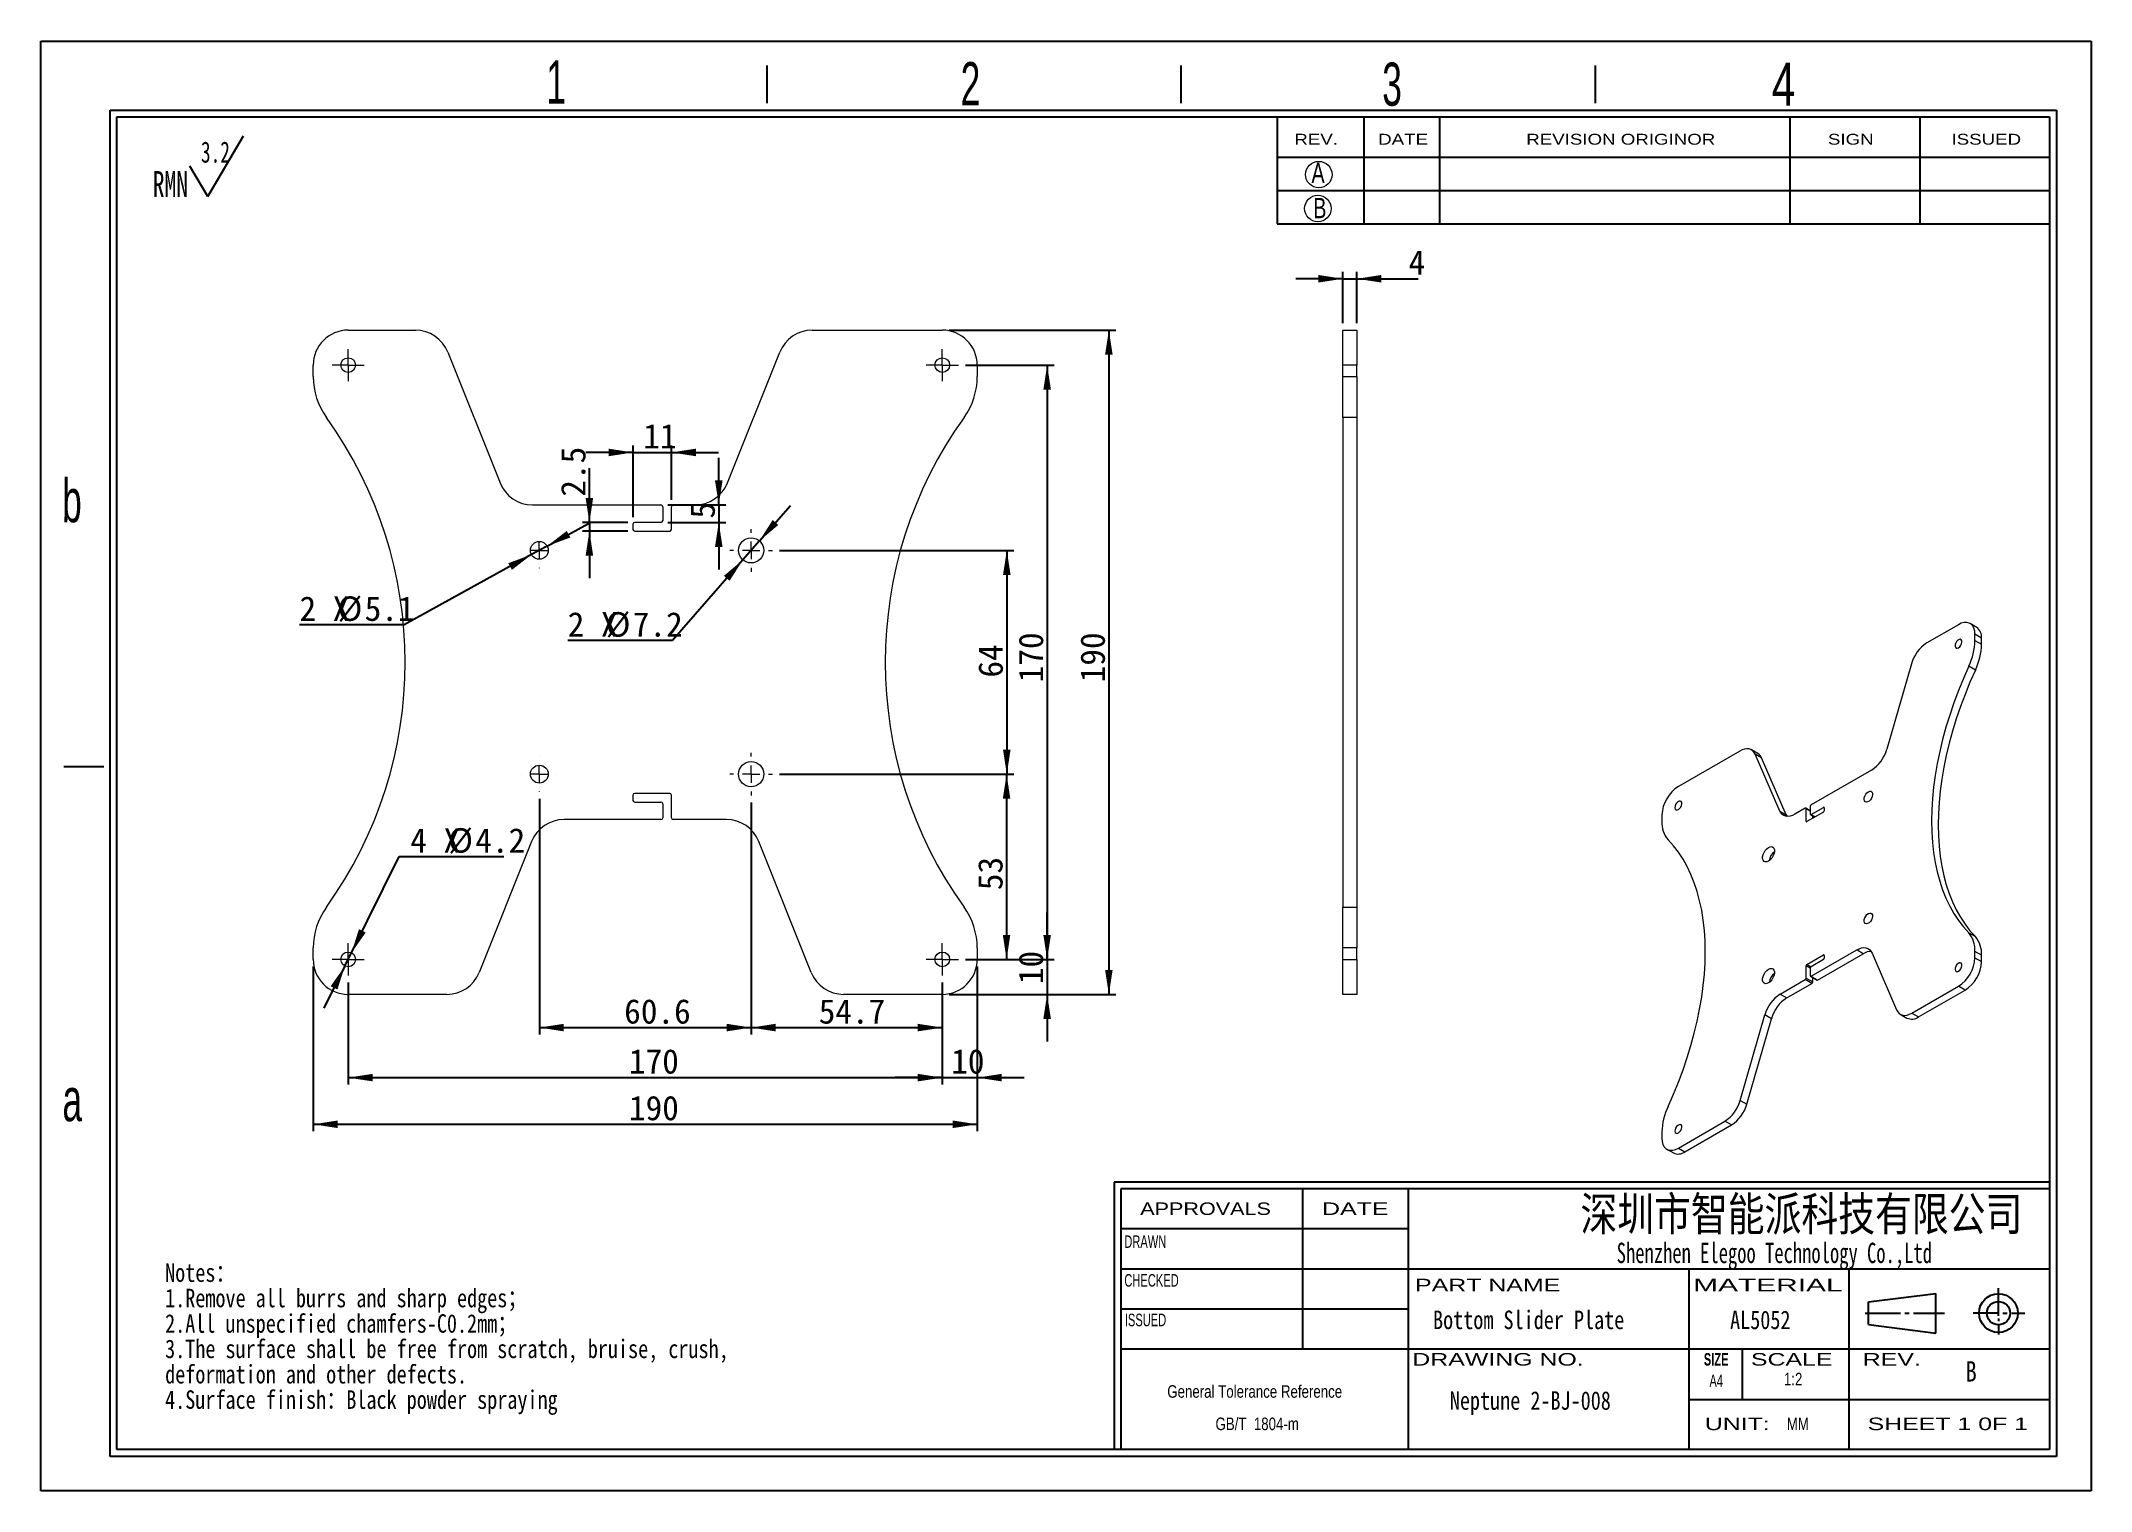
# Model space of a CAD drawing. Header units: millimetres. Extents: x 2 to 295, y 1 to 209.
import ezdxf

# ---------------------------------------------------------------- set-up
doc = ezdxf.new("R2010")
doc.units = ezdxf.units.MM
doc.linetypes.add('CENTER', pattern=[10.16, 6.35, -1.27, 1.27, -1.27])
doc.layers.add('DIM', color=5, linetype='Continuous')
doc.layers.add('SLD-0', color=179, linetype='Continuous')
doc.layers.add('中心线', color=1, linetype='CENTER', lineweight=15)
doc.styles.add('SLDTEXTSTYLE0', font='SIMSUN.TTC', dxfattribs={"width": 0.67})
doc.styles.add('SLDTEXTSTYLE1', font='ARIAL.TTF', dxfattribs={"width": 0.7584})
doc.styles.add('SLDTEXTSTYLE10', font='ARIAL.TTF', dxfattribs={"width": 1.2324})
doc.styles.add('SLDTEXTSTYLE11', font='ARIAL.TTF', dxfattribs={"width": 1.7064})
doc.styles.add('SLDTEXTSTYLE12', font='SIMSUN.TTC', dxfattribs={"width": 0.8, "bigfont": 'bigfont'})
doc.styles.add('SLDTEXTSTYLE13', font='SIMKAI.TTF', dxfattribs={"width": 0.67})
doc.styles.add('SLDTEXTSTYLE14', font='SIMSUN.TTC')
doc.styles.add('SLDTEXTSTYLE2', font='SIMSUN.TTC', dxfattribs={"width": 0.8})
doc.styles.add('SLDTEXTSTYLE3', font='SIMSUN.TTC', dxfattribs={"width": 0.8, "bigfont": 'bigfont'})
doc.styles.add('SLDTEXTSTYLE4', font='SIMSUN.TTC', dxfattribs={"width": 0.8})
doc.styles.add('SLDTEXTSTYLE5', font='ARIAL.TTF', dxfattribs={"width": 0.63516})
doc.styles.add('SLDTEXTSTYLE6', font='GOTHIC.TTF', dxfattribs={"width": 0.7304})
doc.styles.add('SLDTEXTSTYLE7', font='GOTHIC.TTF', dxfattribs={"width": 0.61171})
doc.styles.add('SLDTEXTSTYLE8', font='ARIALBD.TTF', dxfattribs={"width": 0.63516})
doc.styles.add('SLDTEXTSTYLE9', font='ARIAL.TTF', dxfattribs={"width": 1.422})
doc.dimstyles.new('SLDDIMSTYLE0', dxfattribs={"dimtxt": 3.5, "dimasz": 3.5, "dimexe": 0, "dimexo": 0.0625, "dimgap": 0.875, "dimtad": 2, "dimlfac": 2, "dimrnd": 1e-09, "dimzin": 12, "dimdsep": 46, "dimtxsty": 'SLDTEXTSTYLE0', "dimsah": 1, "dimcen": 0.09, "dimadec": 0, "dimazin": 3, "dimtfac": 1, "dimtofl": 0, "dimtmove": 0, "dimatfit": 3, "dimfxl": 0, "dimfrac": 2, "dimtolj": 1, "dimtzin": 12, "dimarcsym": 0})
doc.dimstyles.new('SLDDIMSTYLE1', dxfattribs={"dimtxt": 3.5, "dimasz": 3.5, "dimexe": 0, "dimexo": 0.0625, "dimgap": 0.875, "dimtad": 0, "dimtih": 1, "dimtoh": 1, "dimlfac": 2, "dimrnd": 1e-09, "dimzin": 12, "dimdsep": 46, "dimtxsty": 'SLDTEXTSTYLE0', "dimsah": 1, "dimcen": 0, "dimadec": 0, "dimazin": 3, "dimtfac": 1, "dimtmove": 0, "dimatfit": 3, "dimfxl": 0, "dimfrac": 2, "dimtolj": 1, "dimtzin": 12, "dimarcsym": 0})
doc.dimstyles.new('SLDDIMSTYLE2', dxfattribs={"dimtxt": 3.5, "dimasz": 3.5, "dimexe": 0, "dimexo": 0.0625, "dimgap": 0.875, "dimtad": 2, "dimlfac": 2, "dimrnd": 1e-09, "dimzin": 12, "dimdsep": 46, "dimtxsty": 'SLDTEXTSTYLE0', "dimsah": 1, "dimcen": 0.09, "dimadec": 0, "dimazin": 3, "dimtfac": 1, "dimtmove": 0, "dimatfit": 0, "dimfxl": 0, "dimfrac": 2, "dimtolj": 1, "dimtzin": 12, "dimarcsym": 0})

# ---------------------------------------------------------------- blocks, each defined once
blk = doc.blocks.new('SW_NOTE_0')
at = {"layer": 'SLD-0', "color": 0}
for q in [(12.98, 9.35), (5.31, 5.02)]:
    blk.add_line((7.87, 0.69), q, dxfattribs=at)
at = {"layer": 'SLD-0', "color": 0, "attachment_point": 1, "style": 'SLDTEXTSTYLE0'}
for s, insert, char_height in [('3.2', (6.9, 8.55), 3.032), ('RMN', (0, 4.31), 3.704)]:
    blk.add_mtext(s, dxfattribs=dict(at, insert=insert, char_height=char_height))
blk = doc.blocks.new('SW_NOTE_1')
at = {"layer": 'SLD-0', "color": 0, "char_height": 2.6458, "attachment_point": 1}
for s, insert, style in [('Notes\\M+18146', (0, 3.08), 'SLDTEXTSTYLE3'), ('1.Remove all burrs and sharp edges\\M+18147', (0, -0.55), 'SLDTEXTSTYLE3'), ('2.All unspecified chamfers-C0.2mm\\M+18147', (0, -4.19), 'SLDTEXTSTYLE3'), ('3.The surface shall be free from scratch, bruise, crush, ', (0, -7.82), 'SLDTEXTSTYLE4'), ('deformation and other defects.', (0, -11.45), 'SLDTEXTSTYLE4'), ('4.Surface finish\\M+18146Black powder spraying', (0, -15.08), 'SLDTEXTSTYLE3')]:
    blk.add_mtext(s, dxfattribs=dict(at, insert=insert, style=style))
blk = doc.blocks.new('SW_NOTE_2')
at = {"layer": 'SLD-0', "color": 0, "char_height": 1.7927, "attachment_point": 2, "style": 'SLDTEXTSTYLE1'}
for s, insert in [('General Tolerance Reference ', (13.02, 2.31)), (' GB/T  1804-m', (13.11, -2.32))]:
    blk.add_mtext(s, dxfattribs=dict(at, insert=insert))
blk = doc.blocks.new('_D')
at = {"layer": 'DIM'}
for p, q in [((134.06, 162.32), (146.76, 162.32)), ((145.76, 162.32), (145.76, 77.32)), ((134.06, 77.32), (146.76, 77.32))]:
    blk.add_line(p, q, dxfattribs=at)
for points in [[(145.76, 162.32), (145.22, 158.82), (146.3, 158.82)], [(145.76, 77.32), (146.3, 80.82), (145.22, 80.82)]]:
    blk.add_solid(points, dxfattribs=at)
at = {"layer": 'DIM', "insert": (141.69, 116.95), "char_height": 3.5, "attachment_point": 1, "rotation": 90, "style": 'SLDTEXTSTYLE14'}
blk.add_mtext('170', dxfattribs=at)
blk = doc.blocks.new('_D_1')
at = {"layer": 'DIM'}
for p, q in [((45.76, 74.02), (45.76, 59.41)), ((130.76, 74.02), (130.76, 59.41)), ((45.76, 60.41), (130.76, 60.41))]:
    blk.add_line(p, q, dxfattribs=at)
for points in [[(45.76, 60.41), (49.26, 59.88), (49.26, 60.95)], [(130.76, 60.41), (127.26, 60.95), (127.26, 59.88)]]:
    blk.add_solid(points, dxfattribs=at)
at = {"layer": 'DIM', "insert": (85.93, 64.49), "char_height": 3.5, "attachment_point": 1, "style": 'SLDTEXTSTYLE14'}
blk.add_mtext('170', dxfattribs=at)
blk = doc.blocks.new('_D_2')
at = {"layer": 'DIM'}
for p, q in [((73.11, 100.3), (73.11, 66.57)), ((103.41, 99.77), (103.41, 66.57)), ((73.11, 67.57), (103.41, 67.57))]:
    blk.add_line(p, q, dxfattribs=at)
for points in [[(73.11, 67.57), (76.61, 67.03), (76.61, 68.11)], [(103.41, 67.57), (99.91, 68.11), (99.91, 67.03)]]:
    blk.add_solid(points, dxfattribs=at)
at = {"layer": 'DIM', "insert": (85.25, 71.64), "char_height": 3.5, "attachment_point": 1, "style": 'SLDTEXTSTYLE14'}
blk.add_mtext('60.6', dxfattribs=at)
blk = doc.blocks.new('_D_3')
at = {"layer": 'DIM'}
for p, q in [((107.46, 135.82), (140.99, 135.82)), ((139.99, 135.82), (139.99, 103.82)), ((107.46, 103.82), (140.99, 103.82))]:
    blk.add_line(p, q, dxfattribs=at)
for points in [[(139.99, 135.82), (139.45, 132.32), (140.53, 132.32)], [(139.99, 103.82), (140.53, 107.32), (139.45, 107.32)]]:
    blk.add_solid(points, dxfattribs=at)
at = {"layer": 'DIM', "insert": (135.92, 117.63), "char_height": 3.5, "attachment_point": 1, "rotation": 90, "style": 'SLDTEXTSTYLE14'}
blk.add_mtext('64', dxfattribs=at)
blk = doc.blocks.new('_D_4')
at = {"layer": 'DIM'}
for p, q in [((74.23, 136.44), (80.12, 139.69)), ((71.99, 135.21), (53.79, 125.16)), ((74.23, 136.44), (71.99, 135.21)), ((53.79, 125.16), (38.8, 125.16))]:
    blk.add_line(p, q, dxfattribs=at)
for points in [[(74.23, 136.44), (77.55, 137.66), (77.03, 138.6)], [(71.99, 135.21), (68.67, 133.99), (69.19, 133.04)]]:
    blk.add_solid(points, dxfattribs=at)
at = {"layer": 'DIM', "char_height": 3.5, "attachment_point": 1, "style": 'SLDTEXTSTYLE14'}
for s, insert in [('2 X ', (38.8, 129.24)), ('%%c', (44.25, 129.24)), ('5.1', (48.12, 129.24))]:
    blk.add_mtext(s, dxfattribs=dict(at, insert=insert))
blk = doc.blocks.new('_D_5')
at = {"layer": 'DIM'}
for p, q in [((104.59, 137.18), (109.02, 142.25)), ((104.59, 137.18), (102.23, 134.46)), ((102.23, 134.46), (92.15, 122.91)), ((92.15, 122.91), (77.17, 122.91))]:
    blk.add_line(p, q, dxfattribs=at)
for points in [[(104.59, 137.18), (107.3, 139.46), (106.49, 140.17)], [(102.23, 134.46), (99.52, 132.18), (100.33, 131.47)]]:
    blk.add_solid(points, dxfattribs=at)
at = {"layer": 'DIM', "char_height": 3.5, "attachment_point": 1, "style": 'SLDTEXTSTYLE14'}
for s, insert in [('2 X ', (77.17, 126.99)), ('%%c', (82.61, 126.99)), ('7.2', (86.48, 126.99))]:
    blk.add_mtext(s, dxfattribs=dict(at, insert=insert))
blk = doc.blocks.new('_D_6')
at = {"layer": 'DIM'}
for p, q in [((40.76, 76.32), (40.76, 52.74)), ((135.76, 76.32), (135.76, 52.74)), ((40.76, 53.74), (135.76, 53.74))]:
    blk.add_line(p, q, dxfattribs=at)
for points in [[(40.76, 53.74), (44.26, 53.2), (44.26, 54.28)], [(135.76, 53.74), (132.26, 54.28), (132.26, 53.2)]]:
    blk.add_solid(points, dxfattribs=at)
at = {"layer": 'DIM', "insert": (85.93, 57.82), "char_height": 3.5, "attachment_point": 1, "style": 'SLDTEXTSTYLE14'}
blk.add_mtext('190', dxfattribs=at)
blk = doc.blocks.new('_D_7')
at = {"layer": 'DIM'}
for p, q in [((131.76, 167.32), (155.59, 167.32)), ((154.59, 167.32), (154.59, 72.32)), ((131.76, 72.32), (155.59, 72.32))]:
    blk.add_line(p, q, dxfattribs=at)
for points in [[(154.59, 167.32), (154.05, 163.82), (155.13, 163.82)], [(154.59, 72.32), (155.13, 75.82), (154.05, 75.82)]]:
    blk.add_solid(points, dxfattribs=at)
at = {"layer": 'DIM', "insert": (150.52, 116.95), "char_height": 3.5, "attachment_point": 1, "rotation": 90, "style": 'SLDTEXTSTYLE14'}
blk.add_mtext('190', dxfattribs=at)
blk = doc.blocks.new('_D_8')
at = {"layer": 'DIM'}
for p, q in [((80.27, 139.82), (80.27, 147.59)), ((85.76, 139.82), (79.27, 139.82)), ((85.76, 138.57), (79.27, 138.57)), ((80.27, 139.82), (80.27, 138.57)), ((80.27, 138.57), (80.27, 131.84))]:
    blk.add_line(p, q, dxfattribs=at)
for points in [[(80.27, 139.82), (80.81, 143.32), (79.73, 143.32)], [(80.27, 138.57), (79.73, 135.07), (80.81, 135.07)]]:
    blk.add_solid(points, dxfattribs=at)
at = {"layer": 'DIM', "insert": (76.2, 143.5), "char_height": 3.5, "attachment_point": 1, "rotation": 90, "style": 'SLDTEXTSTYLE14'}
blk.add_mtext('2.5', dxfattribs=at)
blk = doc.blocks.new('_D_9')
at = {"layer": 'DIM'}
for p, q in [((135.76, 76.32), (135.76, 59.41)), ((130.76, 74.02), (130.76, 59.41)), ((130.76, 60.41), (124.03, 60.41)), ((130.76, 60.41), (135.76, 60.41)), ((135.76, 60.41), (142.49, 60.41))]:
    blk.add_line(p, q, dxfattribs=at)
for points in [[(130.76, 60.41), (127.26, 60.95), (127.26, 59.88)], [(135.76, 60.41), (139.26, 59.88), (139.26, 60.95)]]:
    blk.add_solid(points, dxfattribs=at)
at = {"layer": 'DIM', "insert": (132.03, 64.49), "char_height": 3.5, "attachment_point": 1, "style": 'SLDTEXTSTYLE14'}
blk.add_mtext('10', dxfattribs=at)
blk = doc.blocks.new('_D_10')
at = {"layer": 'DIM'}
for p, q in [((145.76, 77.32), (145.76, 84.05)), ((134.06, 77.32), (146.76, 77.32)), ((145.76, 77.32), (145.76, 72.32)), ((131.76, 72.32), (146.76, 72.32)), ((145.76, 72.32), (145.76, 65.59))]:
    blk.add_line(p, q, dxfattribs=at)
for points in [[(145.76, 77.32), (146.3, 80.82), (145.22, 80.82)], [(145.76, 72.32), (145.22, 68.82), (146.3, 68.82)]]:
    blk.add_solid(points, dxfattribs=at)
at = {"layer": 'DIM', "insert": (141.69, 73.78), "char_height": 3.5, "attachment_point": 1, "rotation": 90, "style": 'SLDTEXTSTYLE14'}
blk.add_mtext('10', dxfattribs=at)
blk = doc.blocks.new('_D_11')
at = {"layer": 'DIM'}
for p, q in [((103.41, 99.77), (103.41, 66.57)), ((130.76, 74.02), (130.76, 66.57)), ((103.41, 67.57), (130.76, 67.57))]:
    blk.add_line(p, q, dxfattribs=at)
for points in [[(103.41, 67.57), (106.91, 67.03), (106.91, 68.11)], [(130.76, 67.57), (127.26, 68.11), (127.26, 67.03)]]:
    blk.add_solid(points, dxfattribs=at)
at = {"layer": 'DIM', "insert": (113.08, 71.64), "char_height": 3.5, "attachment_point": 1, "style": 'SLDTEXTSTYLE14'}
blk.add_mtext('54.7', dxfattribs=at)
blk = doc.blocks.new('_D_12')
at = {"layer": 'DIM'}
for p, q in [((86.51, 149.83), (79.78, 149.83)), ((86.51, 140.57), (86.51, 150.83)), ((86.51, 149.83), (92.01, 149.83)), ((92.01, 143.07), (92.01, 150.83)), ((92.01, 149.83), (98.74, 149.83))]:
    blk.add_line(p, q, dxfattribs=at)
for points in [[(86.51, 149.83), (83.01, 150.37), (83.01, 149.29)], [(92.01, 149.83), (95.51, 149.29), (95.51, 150.37)]]:
    blk.add_solid(points, dxfattribs=at)
at = {"layer": 'DIM', "insert": (87.98, 153.9), "char_height": 3.5, "attachment_point": 1, "style": 'SLDTEXTSTYLE14'}
blk.add_mtext('11', dxfattribs=at)
blk = doc.blocks.new('_D_13')
at = {"layer": 'DIM'}
for p, q in [((98.78, 142.32), (98.78, 149.05)), ((91.51, 142.32), (99.78, 142.32)), ((98.78, 142.32), (98.78, 139.82)), ((91.51, 139.82), (99.78, 139.82)), ((98.78, 139.82), (98.78, 133.09))]:
    blk.add_line(p, q, dxfattribs=at)
for points in [[(98.78, 142.32), (99.32, 145.82), (98.24, 145.82)], [(98.78, 139.82), (98.24, 136.32), (99.32, 136.32)]]:
    blk.add_solid(points, dxfattribs=at)
at = {"layer": 'DIM', "insert": (94.71, 140.37), "char_height": 3.5, "attachment_point": 1, "rotation": 90, "style": 'SLDTEXTSTYLE14'}
blk.add_mtext('5', dxfattribs=at)
blk = doc.blocks.new('_D_14')
at = {"layer": 'DIM'}
for p, q in [((107.46, 103.82), (140.96, 103.82)), ((139.96, 103.82), (139.96, 77.32)), ((134.06, 77.32), (140.96, 77.32))]:
    blk.add_line(p, q, dxfattribs=at)
for points in [[(139.96, 103.82), (139.42, 100.32), (140.49, 100.32)], [(139.96, 77.32), (140.49, 80.82), (139.42, 80.82)]]:
    blk.add_solid(points, dxfattribs=at)
at = {"layer": 'DIM', "insert": (135.88, 87.22), "char_height": 3.5, "attachment_point": 1, "rotation": 90, "style": 'SLDTEXTSTYLE14'}
blk.add_mtext('53', dxfattribs=at)
blk = doc.blocks.new('_D_15')
at = {"layer": 'DIM'}
for p, q in [((46.23, 78.26), (53.05, 92.02)), ((53.05, 92.02), (68.04, 92.02)), ((45.29, 76.38), (42.3, 70.35)), ((45.29, 76.38), (46.23, 78.26))]:
    blk.add_line(p, q, dxfattribs=at)
for points in [[(46.23, 78.26), (48.26, 81.16), (47.3, 81.64)], [(45.29, 76.38), (43.25, 73.48), (44.22, 73.01)]]:
    blk.add_solid(points, dxfattribs=at)
at = {"layer": 'DIM', "char_height": 3.5, "attachment_point": 1, "style": 'SLDTEXTSTYLE14'}
for s, insert in [('4 X ', (54.64, 96.09)), ('%%c', (60.08, 96.09)), ('4.2', (63.95, 96.09))]:
    blk.add_mtext(s, dxfattribs=dict(at, insert=insert))
blk = doc.blocks.new('SW_CENTERMARKSYMBOL_0')
at = {"layer": '中心线', "color": 0}
for p, q in [((-1.25, 0), (-2.3, 0)), ((0, 0), (-1.25, 0)), ((0, 1.25), (0, 2.3)), ((0, 0), (0, 1.25)), ((0, 0), (0, -1.25)), ((0, 0), (1.25, 0)), ((1.25, 0), (2.3, 0)), ((0, -1.25), (0, -2.3))]:
    blk.add_line(p, q, dxfattribs=at)
blk = doc.blocks.new('SW_CENTERMARKSYMBOL_1')
at = {"layer": '中心线', "color": 0}
for p, q in [((-1.25, 0), (-2.3, 0)), ((0, 0), (-1.25, 0)), ((0, 1.25), (0, 2.3)), ((0, 0), (0, 1.25)), ((0, 0), (0, -1.25)), ((0, 0), (1.25, 0)), ((1.25, 0), (2.3, 0)), ((0, -1.25), (0, -2.3))]:
    blk.add_line(p, q, dxfattribs=at)
blk = doc.blocks.new('SW_CENTERMARKSYMBOL_2')
at = {"layer": '中心线', "color": 0}
for p, q in [((-1.25, 0), (-2.3, 0)), ((0, 0), (-1.25, 0)), ((0, 1.25), (0, 2.3)), ((0, 0), (0, 1.25)), ((0, 0), (0, -1.25)), ((0, 0), (1.25, 0)), ((1.25, 0), (2.3, 0)), ((0, -1.25), (0, -2.3))]:
    blk.add_line(p, q, dxfattribs=at)
blk = doc.blocks.new('SW_CENTERMARKSYMBOL_3')
at = {"layer": '中心线', "color": 0}
for p, q in [((-1.25, 0), (-2.3, 0)), ((0, 0), (-1.25, 0)), ((0, 1.25), (0, 2.3)), ((0, 0), (0, 1.25)), ((0, 0), (0, -1.25)), ((0, 0), (1.25, 0)), ((1.25, 0), (2.3, 0)), ((0, -1.25), (0, -2.3))]:
    blk.add_line(p, q, dxfattribs=at)
blk = doc.blocks.new('SW_CENTERMARKSYMBOL_4')
at = {"layer": '中心线', "color": 0}
for p, q in [((-2.5, 0), (-2.525, 0)), ((0, 0), (-1.25, 0)), ((0, 2.5), (0, 2.525)), ((0, 0), (0, 1.25)), ((0, 0), (0, -1.25)), ((0, 0), (1.25, 0)), ((2.5, 0), (2.525, 0)), ((0, -2.5), (0, -2.525))]:
    blk.add_line(p, q, dxfattribs=at)
blk = doc.blocks.new('SW_CENTERMARKSYMBOL_5')
at = {"layer": '中心线', "color": 0}
for p, q in [((0, 2.5), (0, 3.05)), ((-2.5, 0), (-3.05, 0)), ((0, 0), (-1.25, 0)), ((0, 0), (0, 1.25)), ((0, 0), (0, -1.25)), ((0, 0), (1.25, 0)), ((2.5, 0), (3.05, 0)), ((0, -2.5), (0, -3.05))]:
    blk.add_line(p, q, dxfattribs=at)
blk = doc.blocks.new('SW_CENTERMARKSYMBOL_6')
at = {"layer": '中心线', "color": 0}
for p, q in [((0, 2.5), (0, 3.05)), ((-2.5, 0), (-3.05, 0)), ((0, 0), (-1.25, 0)), ((0, 0), (0, 1.25)), ((0, 0), (0, -1.25)), ((0, 0), (1.25, 0)), ((2.5, 0), (3.05, 0)), ((0, -2.5), (0, -3.05))]:
    blk.add_line(p, q, dxfattribs=at)
blk = doc.blocks.new('SW_CENTERMARKSYMBOL_7')
at = {"layer": '中心线', "color": 0}
for p, q in [((0, 0), (-1.25, 0)), ((0, 2.5), (0, 2.525)), ((0, 0), (0, 1.25)), ((0, 0), (0, -1.25)), ((0, 0), (1.25, 0)), ((2.5, 0), (2.525, 0)), ((-2.5, 0), (-2.525, 0)), ((0, -2.5), (0, -2.525))]:
    blk.add_line(p, q, dxfattribs=at)
blk = doc.blocks.new('_D_16')
at = {"layer": 'DIM'}
for p, q in [((188.07, 174.67), (181.34, 174.67)), ((188.07, 168.32), (188.07, 175.67)), ((188.07, 174.67), (190.07, 174.67)), ((190.07, 168.32), (190.07, 175.67)), ((190.07, 174.67), (198.83, 174.67))]:
    blk.add_line(p, q, dxfattribs=at)
for points in [[(188.07, 174.67), (184.57, 175.21), (184.57, 174.13)], [(190.07, 174.67), (193.57, 174.13), (193.57, 175.21)]]:
    blk.add_solid(points, dxfattribs=at)
at = {"layer": 'DIM', "insert": (197.47, 178.74), "char_height": 3.5, "attachment_point": 1, "style": 'SLDTEXTSTYLE14'}
blk.add_mtext('4', dxfattribs=at)

msp = doc.modelspace()

# ---------------------------------------------------------------- linework, layer by layer
at = {"color": 7, "linetype": 'Continuous', "lineweight": 15}
for p, q in [((45.7588, 167.3211), (55.3736, 167.3211)), ((112.144, 167.3211), (130.7588, 167.3211)), ((188.0718, 167.3211), (190.0718, 167.3211)), ((188.0718, 162.3211), (188.0718, 167.3211)), ((190.0718, 167.3211), (190.0718, 162.3211)), ((40.7588, 160.6806), (40.7588, 162.3211)), ((60.016, 164.1781), (67.5016, 145.4642)), ((100.016, 145.4642), (107.5016, 164.1781)), ((135.7588, 162.3211), (135.7588, 160.6806)), ((190.0718, 162.3211), (188.0718, 162.3211)), ((188.0718, 160.6806), (188.0718, 162.3211)), ((190.0718, 160.6806), (190.0718, 162.3211)), ((188.0718, 160.6806), (190.0718, 160.6806)), ((188.0718, 154.8436), (188.0718, 160.6806)), ((190.0718, 160.6806), (190.0718, 154.8436)), ((190.0718, 154.8436), (188.0718, 154.8436)), ((188.0718, 154.8436), (188.0718, 84.7987)), ((190.0718, 154.8436), (190.0718, 84.7987)), ((72.144, 142.3211), (90.5088, 142.3211)), ((90.7588, 142.0711), (90.7588, 140.0711)), ((92.0088, 138.8211), (92.0088, 142.0711)), ((92.2588, 142.3211), (95.3736, 142.3211)), ((86.5088, 139.5711), (86.5088, 138.8211)), ((90.5088, 139.8211), (86.7588, 139.8211)), ((86.7588, 138.5711), (91.7588, 138.5711)), ((276.1453, 125.194), (271.6129, 122.5775)), ((278.7547, 124.8148), (277.8119, 125.3591)), ((278.5024, 122.9399), (278.5024, 123.8329)), ((279.4452, 123.2886), (278.5024, 123.8329)), ((279.4452, 122.3956), (279.4452, 123.2886)), ((278.5024, 122.9399), (279.4452, 122.3956)), ((269.4244, 119.6032), (265.8957, 107.379)), ((278.5588, 118.7064), (277.6159, 119.2507)), ((244.8511, 107.1282), (236.0759, 102.0625)), ((247.4604, 106.749), (246.5176, 107.2933)), ((250.5682, 98.5306), (247.0395, 106.6806)), ((247.9823, 106.1364), (247.0395, 106.6806)), ((251.511, 97.9864), (247.9823, 106.1364)), ((263.7072, 104.4047), (255.05, 99.4069)), ((86.5088, 100.8211), (86.5088, 100.0711)), ((91.7588, 101.0711), (86.7588, 101.0711)), ((86.7588, 99.8211), (90.5088, 99.8211)), ((92.0088, 97.5711), (92.0088, 100.8211)), ((90.5088, 97.3211), (76.644, 97.3211)), ((90.7588, 99.5711), (90.7588, 97.5711)), ((99.8736, 97.3211), (92.2588, 97.3211)), ((233.7189, 97.98), (233.7189, 97.087)), ((250.5682, 98.5306), (251.511, 97.9864)), ((251.511, 97.9864), (251.6296, 97.7637)), ((254.225, 98.9307), (252.7567, 98.083)), ((254.9321, 98.5788), (254.3083, 98.9389)), ((254.3429, 97.0935), (254.3429, 98.8626)), ((256.8177, 98.3861), (254.4607, 97.0254)), ((254.9321, 99.2028), (254.9321, 98.1141)), ((254.9667, 98.0378), (255.5905, 97.6776)), ((255.05, 98.046), (256.8177, 99.0665)), ((255.2857, 97.5017), (255.2857, 97.8536)), ((256.9356, 98.9985), (256.9356, 98.5902)), ((72.0016, 94.1781), (64.516, 75.4642)), ((112.0016, 75.4642), (104.516, 94.1781)), ((188.0718, 84.7987), (190.0718, 84.7987)), ((188.0718, 78.9616), (188.0718, 84.7987)), ((190.0718, 84.7987), (190.0718, 78.9616)), ((277.6159, 81.121), (278.5588, 80.5768)), ((40.7588, 77.3211), (40.7588, 78.9616)), ((135.7588, 78.9616), (135.7588, 77.3211)), ((190.0718, 78.9616), (188.0718, 78.9616)), ((188.0718, 77.3211), (188.0718, 78.9616)), ((188.0718, 77.3211), (190.0718, 77.3211)), ((188.0718, 72.3211), (188.0718, 77.3211)), ((190.0718, 77.3211), (190.0718, 78.9616)), ((190.0718, 77.3211), (190.0718, 72.3211)), ((254.3429, 74.6386), (254.3429, 76.4078)), ((254.4607, 76.6119), (256.8177, 77.9726)), ((255.05, 74.9107), (261.5859, 78.6838)), ((256.8177, 77.2921), (255.05, 76.2716)), ((255.9928, 74.3664), (262.5287, 78.1396)), ((256.9356, 77.9045), (256.9356, 77.4962)), ((262.5287, 78.1396), (261.5859, 78.6838)), ((263.7744, 78.2362), (267.3031, 70.0862)), ((278.5024, 77.5623), (278.5024, 78.4553)), ((279.4452, 77.911), (278.5024, 78.4553)), ((278.5024, 77.5623), (279.4452, 77.018)), ((279.4452, 77.018), (279.4452, 77.911)), ((250.6354, 72.3622), (254.225, 74.4345)), ((251.5782, 71.8179), (255.1678, 73.8902)), ((255.1678, 73.8902), (254.225, 74.4345)), ((254.3429, 74.6386), (255.2857, 74.0943)), ((254.9321, 76.0675), (254.9321, 74.9788)), ((254.9667, 74.9025), (255.9095, 74.3582)), ((255.05, 74.9107), (255.9928, 74.3664)), ((255.2857, 74.0943), (255.2857, 74.7183)), ((269.4915, 69.6386), (276.1453, 73.4798)), ((277.0881, 72.9355), (276.1453, 73.4798)), ((59.8736, 72.3211), (45.7588, 72.3211)), ((130.7588, 72.3211), (116.644, 72.3211)), ((190.0718, 72.3211), (188.0718, 72.3211)), ((250.6354, 72.3622), (251.5782, 71.8179)), ((270.4343, 69.0944), (277.0881, 72.9355)), ((244.9182, 57.1637), (248.4469, 69.3879)), ((245.861, 56.6194), (249.3897, 68.8436)), ((249.3897, 68.8436), (248.4469, 69.3879)), ((267.825, 69.4736), (268.7678, 68.9293)), ((269.4915, 69.6386), (270.4343, 69.0944)), ((244.9182, 57.1637), (245.861, 56.6194)), ((236.0759, 50.3482), (242.7297, 54.1894)), ((237.0188, 49.8039), (243.6726, 53.6451)), ((243.6726, 53.6451), (242.7297, 54.1894)), ((233.7189, 52.6024), (233.7189, 51.7093)), ((234.4094, 50.1832), (235.3522, 49.6389)), ((236.0759, 50.3482), (237.0188, 49.8039))]:
    msp.add_line(p, q, dxfattribs=at)
at = {"color": 8, "linetype": 'Continuous', "lineweight": 15}
for p, q in [((254.9321, 98.5225), (254.3429, 98.8626)), ((254.3429, 97.0935), (254.4607, 97.0254)), ((255.05, 98.046), (255.6393, 97.7058)), ((256.9356, 98.9985), (256.8177, 99.0665)), ((254.9321, 76.0676), (254.3429, 76.4078)), ((254.4607, 76.6119), (255.0501, 76.2717)), ((256.9356, 77.9045), (256.8177, 77.9726))]:
    msp.add_line(p, q, dxfattribs=at)
at = {"color": 7, "linetype": 'Continuous', "lineweight": 15, "flags": 128}
for points in [[(278.5024, 123.8329), (278.4665, 124.2849), (278.3602, 124.6818), (278.1866, 125.0115), (277.9509, 125.2641), (277.6604, 125.4319), (277.3238, 125.5097), (276.9515, 125.4953), (276.5546, 125.389), (276.1453, 125.194)], [(276.1453, 121.9007), (276.3241, 122.0425), (276.4788, 122.2423), (276.5884, 122.4732), (276.6382, 122.704), (276.6214, 122.9035), (276.5403, 123.0447), (276.4059, 123.1086), (276.2363, 123.0866), (276.0544, 122.9816), (275.8848, 122.8078), (275.7503, 122.5887), (275.6693, 122.3538), (275.6525, 122.135), (275.7023, 121.9617), (275.8119, 121.8573), (275.9665, 121.836), (276.1453, 121.9007)], [(277.6159, 119.2507), (276.8511, 117.5162), (276.1407, 115.7724), (275.4866, 114.0232), (274.8901, 112.2727), (274.3527, 110.5249), (273.8755, 108.7837), (273.4598, 107.0533), (273.1063, 105.3376), (272.816, 103.6405), (272.5896, 101.9659), (272.4274, 100.3177), (272.33, 98.6997), (272.2975, 97.1156), (272.33, 95.569), (272.4274, 94.0635), (272.5896, 92.6025), (272.816, 91.1894), (273.1063, 89.8275), (273.4598, 88.5198), (273.8755, 87.2694), (274.3527, 86.0792), (274.8901, 84.9519), (275.4866, 83.8901), (276.1407, 82.8961), (276.8511, 81.9724), (277.6159, 81.121)], [(278.5588, 118.7064), (277.7939, 116.972), (277.0836, 115.2281), (276.4294, 113.4789), (275.8329, 111.7284), (275.2955, 109.9806), (274.8183, 108.2395), (274.4026, 106.509), (274.0491, 104.7933), (273.7588, 103.0962), (273.5324, 101.4217), (273.3702, 99.7735), (273.2728, 98.1555), (273.2403, 96.5713), (273.2728, 95.0247), (273.3702, 93.5192), (273.5324, 92.0582), (273.7588, 90.6451), (274.0491, 89.2832), (274.4026, 87.9755), (274.8183, 86.7252), (275.2955, 85.535), (275.8329, 84.4076), (276.4294, 83.3458), (277.0836, 82.3519), (277.7939, 81.4282), (278.5588, 80.5768)], [(247.0395, 106.6806), (246.8856, 106.9552), (246.6867, 107.1735), (246.4472, 107.3306), (246.1725, 107.4231), (245.8686, 107.449), (245.5421, 107.4076), (245.2005, 107.2999), (244.8511, 107.1282)], [(236.0759, 98.7691), (236.2548, 98.9109), (236.4094, 99.1108), (236.519, 99.3417), (236.5688, 99.5725), (236.552, 99.7719), (236.4709, 99.9132), (236.3365, 99.9771), (236.1669, 99.955), (235.985, 99.85), (235.8154, 99.6762), (235.6809, 99.4571), (235.5999, 99.2223), (235.5831, 99.0034), (235.6329, 98.8301), (235.7425, 98.7258), (235.8971, 98.7045), (236.0759, 98.7691)], [(263.2524, 101.2978), (263.4476, 101.3729), (263.6216, 101.3646), (263.7556, 101.2738), (263.8351, 101.1105), (263.8514, 100.8922), (263.8028, 100.6427), (263.6946, 100.389), (263.5385, 100.1585), (263.3513, 99.9763), (263.1535, 99.8621), (262.9664, 99.8282), (262.8102, 99.8784), (262.702, 100.0072), (262.6534, 100.2007), (262.6698, 100.4378), (262.7492, 100.6929), (262.8833, 100.9384), (263.0573, 101.1475), (263.2524, 101.2978)], [(252.7567, 98.083), (252.4073, 97.9114), (252.0656, 97.8037), (251.7392, 97.7623), (251.4353, 97.7882), (251.1605, 97.8807), (250.9211, 98.0378), (250.7222, 98.256), (250.5682, 98.5306)], [(234.6053, 56.2915), (235.3702, 58.026), (236.0805, 59.7699), (236.7347, 61.5191), (237.3312, 63.2696), (237.8686, 65.0174), (238.3457, 66.7585), (238.7615, 68.4889), (239.115, 70.2047), (239.4052, 71.9018), (239.6317, 73.5763), (239.7939, 75.2245), (239.8913, 76.8425), (239.9238, 78.4267), (239.8913, 79.9733), (239.7939, 81.4788), (239.6317, 82.9398), (239.4052, 84.3529), (239.115, 85.7148), (238.7615, 87.0224), (238.3457, 88.2728), (237.8686, 89.463), (237.3312, 90.5904), (236.7347, 91.6522), (236.0805, 92.6461), (235.3702, 93.5698), (234.6053, 94.4212)], [(248.9689, 93.3379), (249.2079, 93.4362), (249.4276, 93.4472), (249.6101, 93.3699), (249.7407, 93.2107), (249.8088, 92.9823), (249.8088, 92.7034), (249.7407, 92.3966), (249.6101, 92.0866), (249.4276, 91.7986), (249.2079, 91.5559), (248.9689, 91.3782), (248.7298, 91.2799), (248.5101, 91.2689), (248.3276, 91.3462), (248.197, 91.5054), (248.129, 91.7337), (248.129, 92.0126), (248.197, 92.3195), (248.3276, 92.6295), (248.5101, 92.9175), (248.7298, 93.1602), (248.9689, 93.3379)], [(263.2524, 83.8783), (263.4476, 83.9533), (263.6216, 83.945), (263.7556, 83.8543), (263.8351, 83.691), (263.8514, 83.4727), (263.8028, 83.2232), (263.6946, 82.9694), (263.5385, 82.739), (263.3513, 82.5567), (263.1535, 82.4425), (262.9664, 82.4087), (262.8102, 82.4589), (262.702, 82.5877), (262.6534, 82.7811), (262.6698, 83.0182), (262.7492, 83.2734), (262.8833, 83.5188), (263.0573, 83.728), (263.2524, 83.8783)], [(261.5859, 78.6838), (261.9353, 78.8555), (262.277, 78.9632), (262.6034, 79.0045), (262.9073, 78.9787), (263.1821, 78.8862), (263.4215, 78.7291), (263.6204, 78.5108), (263.7744, 78.2362)], [(276.1453, 75.63), (276.3241, 75.7718), (276.4788, 75.9717), (276.5884, 76.2026), (276.6382, 76.4334), (276.6214, 76.6328), (276.5403, 76.7741), (276.4059, 76.838), (276.2363, 76.8159), (276.0544, 76.7109), (275.8848, 76.5371), (275.7503, 76.318), (275.6693, 76.0832), (275.6525, 75.8643), (275.7023, 75.691), (275.8119, 75.5867), (275.9665, 75.5654), (276.1453, 75.63)], [(248.9689, 75.9183), (249.2079, 76.0167), (249.4276, 76.0276), (249.6101, 75.9504), (249.7407, 75.7911), (249.8088, 75.5628), (249.8088, 75.2839), (249.7407, 74.977), (249.6101, 74.667), (249.4276, 74.379), (249.2079, 74.1363), (248.9689, 73.9587), (248.7298, 73.8603), (248.5101, 73.8494), (248.3276, 73.9266), (248.197, 74.0859), (248.129, 74.3142), (248.129, 74.5931), (248.197, 74.9), (248.3276, 75.21), (248.5101, 75.498), (248.7298, 75.7407), (248.9689, 75.9183)], [(267.3031, 70.0862), (267.457, 69.8116), (267.6559, 69.5934), (267.8954, 69.4363), (268.1701, 69.3438), (268.474, 69.3179), (268.8005, 69.3593), (269.1421, 69.467), (269.4915, 69.6386)], [(236.0759, 52.4984), (236.2548, 52.6403), (236.4094, 52.8401), (236.519, 53.071), (236.5688, 53.3018), (236.552, 53.5013), (236.4709, 53.6425), (236.3365, 53.7064), (236.1669, 53.6844), (235.985, 53.5794), (235.8154, 53.4056), (235.6809, 53.1864), (235.5999, 52.9516), (235.5831, 52.7328), (235.6329, 52.5595), (235.7425, 52.4551), (235.8971, 52.4338), (236.0759, 52.4984)], [(233.7189, 51.7093), (233.7547, 51.2574), (233.8611, 50.8605), (234.0347, 50.5307), (234.2704, 50.2781), (234.5609, 50.1104), (234.8974, 50.0325), (235.2698, 50.047), (235.6667, 50.1533), (236.0759, 50.3482)]]:
    msp.add_lwpolyline(points, dxfattribs=at)
at = {"color": 7, "linetype": 'Continuous', "lineweight": 15}
for centre, radius in [((45.7588, 162.3211), 1.05), ((130.7588, 162.3211), 1.05), ((73.1088, 135.8211), 1.275), ((103.4088, 135.8211), 1.8), ((103.4088, 103.8211), 1.8), ((73.1088, 103.8211), 1.275), ((45.7588, 77.3211), 1.05), ((130.7588, 77.3211), 1.05)]:
    msp.add_circle(centre, radius, dxfattribs=at)
for centre, radius, start, end in [((45.7588, 162.3211), 5, 90, 180), ((55.3736, 162.3211), 5, 21.801409, 90), ((112.144, 162.3211), 5, 90, 158.198591), ((130.7588, 162.3211), 5, 0, 90), ((50.7588, 160.6806), 10, 180, 215.711727), ((125.7588, 160.6806), 10, 324.288273, 0), ((-6.0787, 119.8211), 60, 324.288273, 35.711727), ((182.5963, 119.8211), 60, 144.288273, 215.711727), ((72.144, 147.3211), 5, 201.801409, 270), ((95.3736, 147.3211), 5, 270, 338.198591), ((90.5088, 142.0711), 0.25, 0, 90), ((92.2588, 142.0711), 0.25, 90, 180), ((86.7588, 139.5711), 0.25, 90, 180), ((86.7588, 138.8211), 0.25, 180, 270), ((90.5088, 140.0711), 0.25, 270, 0), ((91.7588, 138.8211), 0.25, 270, 0), ((277.7786, 123.4539), 1.6748, 354.33759, 54.350251), ((274.435, 118.2087), 5.201, 122.862004, 164.448154), ((269.4363, 123.1672), 9.0689, 334.414895, 358.564129), ((270.3791, 122.6229), 9.0689, 334.414895, 358.564129), ((246.8115, 105.6675), 1.2612, 21.823114, 59.034307), ((260.8851, 108.7734), 5.201, 302.861985, 344.448161), ((86.7588, 100.8211), 0.25, 90, 180), ((86.7588, 100.0711), 0.25, 180, 270), ((90.5088, 99.5711), 0.25, 0, 90), ((91.7588, 100.8211), 0.25, 0, 90), ((238.8147, 97.7596), 5.1005, 122.476377, 177.523623), ((76.644, 92.3211), 5, 90, 158.198591), ((90.5088, 97.5711), 0.25, 270, 0), ((92.2588, 97.5711), 0.25, 180, 270), ((99.8736, 92.3211), 5, 21.801409, 90), ((237.487, 96.8597), 3.775, 176.548039, 220.237614), ((254.271, 98.8743), 0.0728, 350.786195, 129.202961), ((254.4147, 97.0818), 0.0728, 170.785623, 309.204087), ((255.004, 98.1024), 0.0728, 170.78605, 309.203013), ((255.188, 99.1912), 0.2561, 122.605609, 177.394453), ((256.8638, 99.0101), 0.0728, 350.786019, 129.203784), ((256.6797, 98.6019), 0.2561, 302.605125, 357.39469), ((250.9181, 91.2328), 1.8609, 126.488465, 173.516915), ((50.7588, 78.9616), 10, 144.288273, 180), ((125.7588, 78.9616), 10, 0, 35.711727), ((274.7343, 78.6826), 3.775, 356.548039, 40.237614), ((275.6771, 78.1383), 3.775, 356.548039, 40.237614), ((45.7588, 77.3211), 5, 180, 270), ((130.7588, 77.3211), 5, 270, 0), ((254.5987, 76.3961), 0.2561, 122.605087, 177.394759), ((255.188, 76.0558), 0.2561, 122.605609, 177.394453), ((256.8638, 77.9162), 0.0728, 350.785768, 129.204035), ((256.6797, 77.5079), 0.2561, 302.605238, 357.394577), ((263.6235, 76.4241), 2.035, 89.089489, 122.545265), ((273.4066, 77.7826), 5.1005, 302.476377, 357.523623), ((274.3494, 77.2384), 5.1005, 302.476283, 357.523717), ((59.8736, 77.3211), 5, 270, 338.198591), ((116.644, 77.3211), 5, 201.801409, 270), ((250.9181, 73.8132), 1.8609, 126.48846, 173.5169), ((254.087, 74.6502), 0.2561, 302.605647, 357.394384), ((255.004, 74.9671), 0.0728, 170.78605, 309.203013), ((255.0298, 74.106), 0.2561, 302.605647, 357.394384), ((255.944, 74.4346), 0.0838, 245.692886, 305.617269), ((253.4575, 67.9934), 5.201, 122.861992, 164.448154), ((254.4003, 67.4492), 5.201, 122.861992, 164.448154), ((269.4609, 70.4269), 1.6502, 245.164054, 306.146472), ((242.785, 52.3751), 9.0689, 154.414895, 178.564129), ((239.9076, 58.5581), 5.201, 302.861999, 344.44816), ((240.8504, 58.0139), 5.201, 302.861999, 344.44816), ((236.0475, 51.1151), 1.6317, 244.780896, 306.529601)]:
    msp.add_arc(centre, radius, start, end, dxfattribs=at)
at = {"layer": 'SLD-0'}
for p, q in [((1.812, 208.6737), (295.1066, 208.6737)), ((1.812, 1.2938), (1.812, 208.6737)), ((295.1066, 208.6737), (295.1066, 1.2938)), ((12.6748, 7.2189), (12.6748, 197.811)), ((12.6748, 197.811), (289.1814, 197.811)), ((252.0174, 197.811), (252.0174, 182.5137)), ((270.5994, 197.811), (270.5994, 182.5137)), ((289.1814, 197.811), (289.1814, 7.2189)), ((289.1814, 7.2189), (12.6748, 7.2189)), ((295.1066, 1.2938), (1.812, 1.2938))]:
    msp.add_line(p, q, dxfattribs=at)
at = {"layer": 'SLD-0', "color": 6, "linetype": 'Continuous'}
for p, q in [((105.701, 199.786), (105.701, 205.1695)), ((164.9525, 199.786), (164.9525, 205.1695)), ((224.2039, 199.786), (224.2039, 205.1695)), ((11.6873, 6.2314), (11.6873, 198.7985)), ((11.6873, 198.7985), (290.1689, 198.7985)), ((290.1689, 198.7985), (290.1689, 6.2314)), ((10.8046, 104.8527), (5.0681, 104.8527)), ((290.1689, 6.2314), (11.6873, 6.2314))]:
    msp.add_line(p, q, dxfattribs=at)
at = {"layer": 'SLD-0', "color": 179, "linetype": 'Continuous'}
for p, q in [((178.6588, 197.811), (178.6588, 182.5137)), ((191.0502, 197.811), (191.0502, 182.5137)), ((201.8863, 197.811), (201.8863, 182.5137)), ((178.6588, 192.0745), (289.1814, 192.0745)), ((178.6588, 187.2941), (289.1814, 187.2941)), ((178.6588, 182.5137), (289.1814, 182.5137)), ((289.1814, 45.4622), (155.3299, 45.4622)), ((155.3299, 45.4622), (155.3299, 7.2189)), ((289.1814, 44.5061), (156.286, 44.5061)), ((156.286, 44.5061), (156.286, 7.2189)), ((182.2808, 44.5061), (182.2808, 21.5602)), ((197.3975, 44.5061), (197.3975, 7.2189)), ((197.3975, 38.7696), (156.286, 38.7696)), ((289.1814, 33.0331), (156.286, 33.0331)), ((237.553, 33.0331), (237.553, 7.2189)), ((260.499, 7.2189), (260.499, 33.0331)), ((263.2552, 28.3538), (272.8879, 29.5382)), ((272.8879, 23.8461), (272.8879, 29.5382)), ((281.8693, 26.3495), (281.8693, 30.3163)), ((197.3975, 27.2966), (156.286, 27.2966)), ((262.7856, 26.7328), (267.8301, 26.7328)), ((263.2552, 25.1064), (263.2552, 28.3538)), ((268.4607, 26.7328), (269.0912, 26.7328)), ((269.7218, 26.7328), (274.1357, 26.7328)), ((281.8693, 26.7328), (278.2684, 26.7328)), ((282.4999, 26.7328), (283.1304, 26.7328)), ((283.761, 26.7328), (285.6527, 26.7328)), ((263.2552, 25.1064), (272.8879, 23.8461)), ((281.8693, 25.9663), (281.8693, 25.5831)), ((281.8693, 25.1998), (281.8693, 23.6668)), ((289.1814, 21.5602), (156.286, 21.5602)), ((245.2016, 21.5602), (245.2016, 14.3895)), ((237.553, 14.3895), (289.1814, 14.3895))]:
    msp.add_line(p, q, dxfattribs=at)
at = {"layer": 'SLD-0', "lineweight": 0}
for centre in [(184.6221, 189.5636), (184.4994, 184.7149)]:
    msp.add_circle(centre, 1.8944, dxfattribs=at)
at = {"layer": 'SLD-0', "color": 179, "linetype": 'Continuous'}
for radius in [2.7714, 1.669]:
    msp.add_circle((281.8693, 26.7328), radius, dxfattribs=at)

# ---------------------------------------------------------------- block references
at = {"layer": 'SLD-0'}
msp.add_blockref('SW_NOTE_0', (17.795, 185.7588), dxfattribs=at)
at = {"layer": 'SLD-0', "color": 5}
msp.add_blockref('SW_NOTE_1', (19.5698, 30.7662), dxfattribs=at)
at = {"layer": 'SLD-0', "color": 179}
msp.add_blockref('SW_NOTE_2', (162.4379, 14.1109), dxfattribs=at)
at = {"layer": '中心线'}
for name, p in [('SW_CENTERMARKSYMBOL_0', (45.7588, 162.3211)), ('SW_CENTERMARKSYMBOL_2', (130.7588, 162.3211)), ('SW_CENTERMARKSYMBOL_4', (73.1088, 135.8211)), ('SW_CENTERMARKSYMBOL_5', (103.4088, 135.8211)), ('SW_CENTERMARKSYMBOL_7', (73.1088, 103.8211)), ('SW_CENTERMARKSYMBOL_6', (103.4088, 103.8211)), ('SW_CENTERMARKSYMBOL_1', (45.7588, 77.3211)), ('SW_CENTERMARKSYMBOL_3', (130.7588, 77.3211))]:
    msp.add_blockref(name, p, dxfattribs=at)

# ---------------------------------------------------------------- texts
at = {"layer": 'SLD-0'}
for s, insert, char_height, attachment_point, style in [('1', (74.111, 205.8988), 6.172, 1, 'SLDTEXTSTYLE7'), ('2', (133.3881, 205.6552), 6.172, 1, 'SLDTEXTSTYLE7'), ('3', (193.7066, 205.5931), 6.172, 1, 'SLDTEXTSTYLE7'), ('4', (249.4405, 205.5869), 6.172, 1, 'SLDTEXTSTYLE6'), ('A', (183.5778, 191.2522), 2.9034, 1, 'SLDTEXTSTYLE6'), ('B', (183.8319, 186.2372), 2.9034, 1, 'SLDTEXTSTYLE6'), ('b', (4.8346, 146.0194), 6.172, 1, 'SLDTEXTSTYLE7'), ('a', (4.8798, 60.3511), 6.172, 1, 'SLDTEXTSTYLE7'), ('\\M+1905B圳\\M+18E73\\M+19271\\M+1945C\\M+19468\\M+189C8\\M+18B5A\\M+1974C\\M+18CC0\\M+18CF6\\M+18E69', (253.6756, 43.3374), 4.82808, 2, 'SLDTEXTSTYLE12'), ('Bottom Slider Plate', (214.6542, 27.0921), 2.645833, 2, 'SLDTEXTSTYLE2'), ('AL5052', (247.7915, 27.0921), 2.64583, 2, 'SLDTEXTSTYLE2'), ('B', (277.1784, 19.8537), 2.9104, 1, 'SLDTEXTSTYLE4'), ('Neptune 2-BJ-008', (214.893, 15.5563), 2.645833, 2, 'SLDTEXTSTYLE2')]:
    msp.add_mtext(s, dxfattribs=dict(at, insert=insert, char_height=char_height, attachment_point=attachment_point, style=style))
at = {"layer": 'SLD-0', "color": 179}
for s, insert, char_height, attachment_point, style in [('REV.', (181.1288, 195.4001), 1.55363, 1, 'SLDTEXTSTYLE10'), ('DATE', (193.1265, 195.4001), 1.55363, 1, 'SLDTEXTSTYLE10'), ('REVISION ORIGINOR', (214.3082, 195.4001), 1.553633, 1, 'SLDTEXTSTYLE10'), ('SIGN', (257.4664, 195.4001), 1.55363, 1, 'SLDTEXTSTYLE10'), ('ISSUED', (275.1481, 195.4001), 1.55363, 1, 'SLDTEXTSTYLE10'), ('APPROVALS', (168.4266, 42.5627), 1.79265, 2, 'SLDTEXTSTYLE10'), ('DATE', (189.8496, 42.5627), 1.79265, 2, 'SLDTEXTSTYLE9'), ('DRAWN', (159.8036, 37.8529), 1.79265, 2, 'SLDTEXTSTYLE5'), ('Shenzhen Elegoo Technology Co.,Ltd', (249.7983, 36.7996), 2.910417, 2, 'SLDTEXTSTYLE13'), ('CHECKED', (160.6957, 32.3147), 1.79265, 2, 'SLDTEXTSTYLE5'), ('PART NAME', (208.7939, 31.6454), 1.79265, 2, 'SLDTEXTSTYLE9'), ('MATERIAL', (248.8802, 31.6454), 1.79265, 2, 'SLDTEXTSTYLE11'), ('ISSUED', (159.837, 26.6544), 1.79265, 2, 'SLDTEXTSTYLE5'), ('DRAWING NO.', (210.268, 21.0216), 1.792654, 2, 'SLDTEXTSTYLE9'), ('SIZE', (241.4789, 21.0216), 1.79265, 2, 'SLDTEXTSTYLE8'), ('SCALE', (252.2889, 21.0216), 1.79265, 2, 'SLDTEXTSTYLE9'), ('REV.', (266.6102, 21.0216), 1.79265, 2, 'SLDTEXTSTYLE9'), ('A4', (241.4898, 17.9531), 1.79265, 2, 'SLDTEXTSTYLE5'), ('1:2', (252.4896, 18.1992), 1.79265, 2, 'SLDTEXTSTYLE1'), ('UNIT:', (244.4987, 11.7907), 1.79265, 2, 'SLDTEXTSTYLE9'), ('MM', (253.1609, 11.7907), 1.79265, 2, 'SLDTEXTSTYLE1'), ('SHEET 1 0F 1', (274.62, 11.7907), 1.792654, 2, 'SLDTEXTSTYLE9')]:
    msp.add_mtext(s, dxfattribs=dict(at, insert=insert, char_height=char_height, attachment_point=attachment_point, style=style))

# ---------------------------------------------------------------- dimensions: what is measured, and where the dimension line sits
at = {"layer": 'DIM'}
for base, p1, p2, picture, middle in [((190.0718, 174.6722), (188.0718, 167.3211), (190.0718, 167.3211), '_D_16', (198.1497, 174.6722)), ((92.0088, 149.8281), (86.5088, 139.5711), (92.0088, 142.0711), '_D_12', (89.3371, 149.8281))]:
    dim = msp.add_linear_dim(base=base, p1=p1, p2=p2, dimstyle='SLDDIMSTYLE2', dxfattribs=at)
    dim.commit()
    dim.dimension.update_dxf_attribs({"geometry": picture, "text_midpoint": middle, "dimtype": 160})
for base, p1, p2, angle, dimstyle, picture, middle in [((154.5896, 72.3211), (130.7588, 167.3211), (130.7588, 72.3211), 90, 'SLDDIMSTYLE0', '_D_7', (154.5896, 118.9914)), ((145.7588, 77.3211), (133.0588, 162.3211), (133.0588, 77.3211), 90, 'SLDDIMSTYLE0', '_D', (145.7588, 118.9914)), ((80.2705, 138.5711), (86.7588, 139.8211), (86.7588, 138.5711), 90, 'SLDDIMSTYLE2', '_D_8', (80.2705, 145.5442)), ((98.7817, 139.8211), (90.5088, 142.3211), (90.5088, 139.8211), 90, 'SLDDIMSTYLE2', '_D_13', (98.7817, 141.048)), ((139.9895, 103.8211), (106.4588, 135.8211), (106.4588, 103.8211), 90, 'SLDDIMSTYLE0', '_D_3', (139.9895, 118.9914)), ((139.9554, 77.3211), (106.4588, 103.8211), (133.0588, 77.3211), 90, 'SLDDIMSTYLE0', '_D_14', (139.9554, 88.5833)), ((103.4088, 67.5707), (73.1088, 101.2961), (103.4088, 100.7711), 0, 'SLDDIMSTYLE0', '_D_2', (87.9731, 67.5707)), ((130.7588, 67.5707), (103.4088, 100.7711), (130.7588, 75.0211), 0, 'SLDDIMSTYLE0', '_D_11', (115.7992, 67.5707)), ((145.7588, 72.3211), (133.0588, 77.3211), (130.7588, 72.3211), 90, 'SLDDIMSTYLE2', '_D_10', (145.7588, 75.1409)), ((135.7588, 53.7434), (40.7588, 77.3211), (135.7588, 77.3211), 0, 'SLDDIMSTYLE0', '_D_6', (87.9731, 53.7434)), ((135.7588, 60.4138), (130.7588, 75.0211), (135.7588, 77.3211), 0, 'SLDDIMSTYLE2', '_D_9', (133.3895, 60.4138)), ((130.7588, 60.4138), (45.7588, 75.0211), (130.7588, 75.0211), 0, 'SLDDIMSTYLE0', '_D_1', (87.9731, 60.4138))]:
    dim = msp.add_linear_dim(base=base, p1=p1, p2=p2, angle=angle, dimstyle=dimstyle, dxfattribs=at)
    dim.commit()
    dim.dimension.update_dxf_attribs({"geometry": picture, "text_midpoint": middle, "dimtype": 160})
for p1, p2, text, picture, middle in [((102.2255, 134.4647), (104.592, 137.1776), '2 X <>', '_D_5', (83.8639, 125.4515)), ((71.9923, 135.2054), (74.2253, 136.4369), '2 X <>', '_D_4', (45.5005, 127.7015)), ((46.2254, 78.2618), (45.2922, 76.3805), '4 X <>', '_D_15', (61.3364, 94.5574))]:
    dim = msp.add_diameter_dim_2p(p1=p1, p2=p2, text=text, dimstyle='SLDDIMSTYLE1', dxfattribs=at)
    dim.commit()
    dim.dimension.update_dxf_attribs({"geometry": picture, "text_midpoint": middle, "dimtype": 163})

doc.saveas('drawing.dxf')
